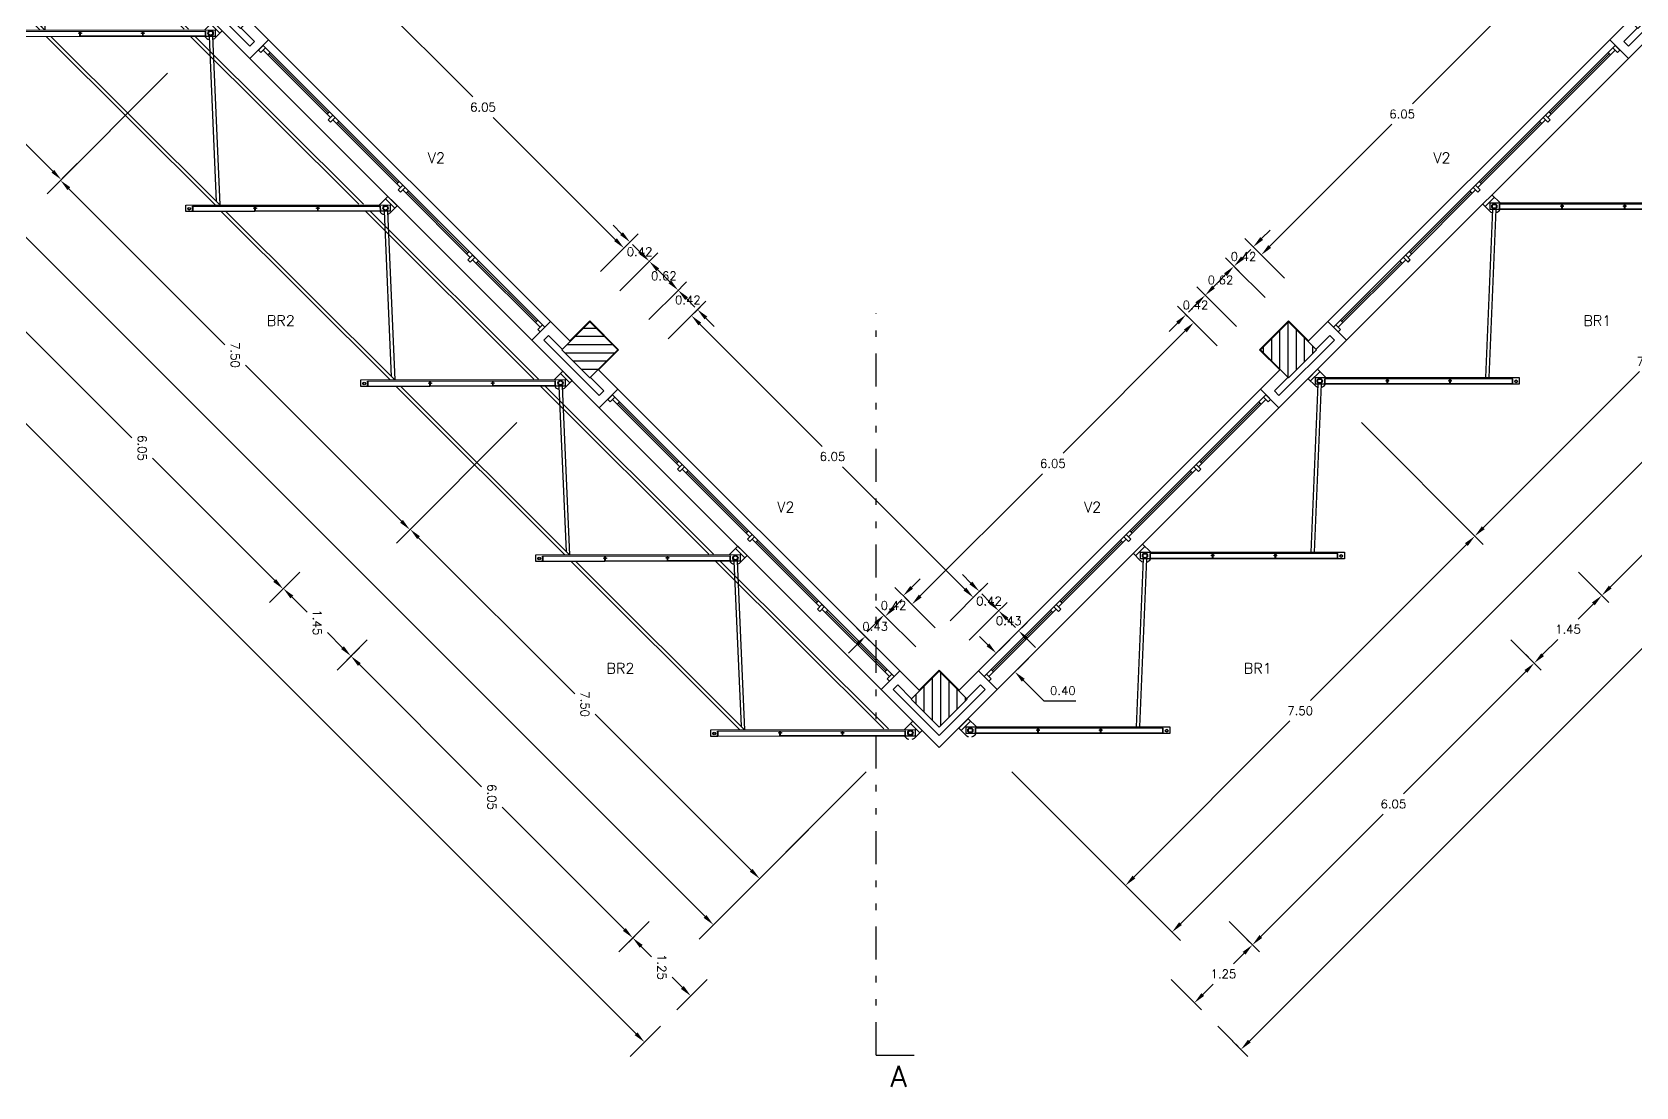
# Model space of a CAD drawing. Extents: x 19.8 to 90.6, y 5.5 to 74.
# Drawn here: x 37.76 to 62.1, y 5.53 to 21.54 of the extents above; entities that cross this region are included whole.
import ezdxf

# ---------------------------------------------------------------- set-up
doc = ezdxf.new("R2010")
doc.units = 0
doc.header["$MEASUREMENT"] = 0
for name, pattern in [('Default', [0]), ('Divide', [1.25, 0.5, -0.25, 0, -0.25, 0, -0.25]), ('Solid', [0])]:
    doc.linetypes.add(name, pattern=pattern)
doc.layers.get('DEFPOINTS').update_dxf_attribs({"linetype": 'Solid'})
for name, color, linetype in [('1st floor plan$0$1F', 15, 'Continuous'), ('1st floor plan$0$1FIN', 15, 'Continuous'), ('1st floor plan$0$2F', 7, 'Continuous'), ('1st floor plan$0$CAI', 52, 'Continuous'), ('1st floor plan$0$FACH', 142, 'Continuous'), ('1st floor plan$0$Hatch', 15, 'Continuous'), ('1st floor plan$0$Pillars', 30, 'Continuous'), ('Dimensions (COTAS)', 212, 'Solid'), ('Sections Corte', 9, 'Solid'), ('Text O', 212, 'Default'), ('Xref_Plan', 7, 'Continuous')]:
    doc.layers.add(name, color=color, linetype=linetype)
doc.layers.add('1st floor plan$0$Interior Walls', color=7, linetype='Continuous', lineweight=30)
doc.layers.add('1st floor plan$0$Partitions', color=7, linetype='Continuous', lineweight=30)
doc.styles.add('Simplex', font='SIMPLEX.SHX')
doc.dimstyles.get("Standard").update_dxf_attribs({"dimtxt": 0.13, "dimasz": 0.18, "dimexe": 0.18, "dimexo": 0.0625, "dimgap": 0.09, "dimtad": 1, "dimtih": 1, "dimtoh": 1, "dimzin": 0, "dimdsep": 46, "dimtxsty": 'Simplex', "dimcen": 0.09, "dimadec": 0, "dimazin": 0, "dimtfac": 1, "dimtofl": 0, "dimtmove": 0, "dimatfit": 3, "dimfxl": 1, "dimtolj": 1, "dimtzin": 0, "dimarcsym": 0})

# ---------------------------------------------------------------- blocks, each defined once
blk = doc.blocks.new('*D17')
at = {"layer": 'DEFPOINTS', "color": 0}
for p in [(79.104, 36.873), (81.578, 34.398), (52.587, 10.357)]:
    blk.add_point(p, dxfattribs=at)
at = {"layer": 'Dimensions (COTAS)', "color": 0, "lineweight": -2}
for p, q in [((79.148, 36.829), (81.706, 34.271)), ((81.451, 34.271), (68.475, 21.295)), ((55.189, 8.009), (68.165, 20.985)), ((52.631, 10.312), (55.189, 7.754))]:
    blk.add_line(p, q, dxfattribs=at)
at = {"layer": 'Dimensions (COTAS)', "color": 0}
for points in [[(81.43, 34.292), (81.472, 34.25), (81.578, 34.398)], [(55.168, 8.03), (55.21, 7.988), (55.062, 7.882)]]:
    blk.add_solid(points, dxfattribs=at)
at = {"layer": 'Dimensions (COTAS)', "color": 0, "insert": (68.32, 21.14), "char_height": 0.13, "attachment_point": 5, "style": 'Simplex'}
blk.add_mtext('\\A1;37.50', dxfattribs=at)
blk = doc.blocks.new('*D18')
at = {"layer": 'DEFPOINTS', "color": 0}
for p in [(83.184, 33.175), (83.184, 33.175), (56.108, 6.1)]:
    blk.add_point(p, dxfattribs=at)
at = {"layer": 'Dimensions (COTAS)', "color": 0, "lineweight": -2}
for p, q in [((83.228, 33.131), (83.311, 33.048)), ((83.056, 33.048), (69.801, 19.792)), ((56.236, 6.227), (69.491, 19.482)), ((56.064, 6.144), (55.981, 6.227))]:
    blk.add_line(p, q, dxfattribs=at)
at = {"layer": 'Dimensions (COTAS)', "color": 0}
for points in [[(83.035, 33.069), (83.078, 33.027), (83.184, 33.175)], [(56.214, 6.248), (56.257, 6.206), (56.108, 6.1)]]:
    blk.add_solid(points, dxfattribs=at)
at = {"layer": 'Dimensions (COTAS)', "color": 0, "insert": (69.646, 19.637), "char_height": 0.13, "attachment_point": 5, "style": 'Simplex'}
blk.add_mtext('\\A1;38.29', dxfattribs=at)
blk = doc.blocks.new('*D19')
at = {"layer": 'DEFPOINTS', "color": 0}
for p in [(19.869, 33.175), (19.979, 33.285), (46.944, 6.1)]:
    blk.add_point(p, dxfattribs=at)
at = {"layer": 'Dimensions (COTAS)', "color": 0, "lineweight": -2}
for p, q in [((19.913, 33.219), (20.106, 33.412)), ((20.106, 33.158), (33.361, 19.902)), ((46.927, 6.337), (33.671, 19.592)), ((46.988, 6.144), (47.181, 6.337))]:
    blk.add_line(p, q, dxfattribs=at)
at = {"layer": 'Dimensions (COTAS)', "color": 0}
for points in [[(20.127, 33.179), (20.085, 33.136), (19.979, 33.285)], [(46.948, 6.358), (46.906, 6.316), (47.054, 6.21)]]:
    blk.add_solid(points, dxfattribs=at)
at = {"layer": 'Dimensions (COTAS)', "color": 0, "insert": (33.516, 19.747), "char_height": 0.13, "attachment_point": 5, "rotation": 270, "style": 'Simplex'}
blk.add_mtext('\\A1;38.29', dxfattribs=at)
blk = doc.blocks.new('*D20')
at = {"layer": 'DEFPOINTS', "color": 0}
for p in [(23.949, 36.873), (21.584, 34.508), (50.466, 10.357)]:
    blk.add_point(p, dxfattribs=at)
at = {"layer": 'Dimensions (COTAS)', "color": 0, "lineweight": -2}
for p, q in [((23.905, 36.829), (21.456, 34.38)), ((21.711, 34.38), (34.687, 21.404)), ((47.973, 8.118), (34.997, 21.094)), ((50.421, 10.312), (47.973, 7.864))]:
    blk.add_line(p, q, dxfattribs=at)
at = {"layer": 'Dimensions (COTAS)', "color": 0}
for points in [[(21.732, 34.401), (21.69, 34.359), (21.584, 34.508)], [(47.994, 8.14), (47.952, 8.097), (48.1, 7.991)]]:
    blk.add_solid(points, dxfattribs=at)
at = {"layer": 'Dimensions (COTAS)', "color": 0, "insert": (34.842, 21.249), "char_height": 0.13, "attachment_point": 5, "rotation": 270, "style": 'Simplex'}
blk.add_mtext('\\A1;37.50', dxfattribs=at)
blk = doc.blocks.new('*D23')
at = {"layer": 'DEFPOINTS', "color": 0}
for p in [(42.463, 22.542), (46.741, 18.264), (46.741, 18.264)]:
    blk.add_point(p, dxfattribs=at)
at = {"layer": 'Dimensions (COTAS)', "color": 0, "lineweight": -2}
for p, q in [((42.507, 22.586), (42.591, 22.669)), ((42.591, 22.415), (44.447, 20.558)), ((46.614, 18.391), (44.757, 20.248)), ((46.785, 18.308), (46.869, 18.391))]:
    blk.add_line(p, q, dxfattribs=at)
at = {"layer": 'Dimensions (COTAS)', "color": 0}
for points in [[(42.612, 22.436), (42.569, 22.394), (42.463, 22.542)], [(46.635, 18.413), (46.593, 18.37), (46.741, 18.264)]]:
    blk.add_solid(points, dxfattribs=at)
at = {"layer": 'Dimensions (COTAS)', "color": 0, "insert": (44.602, 20.403), "char_height": 0.13, "attachment_point": 5, "style": 'Simplex'}
blk.add_mtext('\\A1;6.05', dxfattribs=at)
blk = doc.blocks.new('*D24')
at = {"layer": 'DEFPOINTS', "color": 0}
for p in [(42.493, 11.965), (42.598, 12.071), (46.771, 7.687)]:
    blk.add_point(p, dxfattribs=at)
at = {"layer": 'Dimensions (COTAS)', "color": 0, "lineweight": -2}
for p, q in [((42.537, 12.009), (42.726, 12.198)), ((42.726, 11.943), (44.582, 10.087)), ((46.749, 7.92), (44.892, 9.777)), ((46.815, 7.731), (47.004, 7.92))]:
    blk.add_line(p, q, dxfattribs=at)
at = {"layer": 'Dimensions (COTAS)', "color": 0}
for points in [[(42.747, 11.964), (42.704, 11.922), (42.598, 12.071)], [(46.77, 7.941), (46.728, 7.899), (46.876, 7.793)]]:
    blk.add_solid(points, dxfattribs=at)
at = {"layer": 'Dimensions (COTAS)', "color": 0, "insert": (44.737, 9.932), "char_height": 0.13, "attachment_point": 5, "rotation": 270, "style": 'Simplex'}
blk.add_mtext('\\A1;6.05', dxfattribs=at)
blk = doc.blocks.new('*D25')
at = {"layer": 'DEFPOINTS', "color": 0}
for p in [(45.162, 15.66), (43.498, 13.995), (50.466, 10.357)]:
    blk.add_point(p, dxfattribs=at)
at = {"layer": 'Dimensions (COTAS)', "color": 0, "lineweight": -2}
for p, q in [((45.118, 15.616), (43.37, 13.868)), ((43.625, 13.868), (45.994, 11.498)), ((48.674, 8.819), (46.304, 11.188)), ((50.421, 10.312), (48.674, 8.565))]:
    blk.add_line(p, q, dxfattribs=at)
at = {"layer": 'Dimensions (COTAS)', "color": 0}
for points in [[(43.646, 13.889), (43.604, 13.847), (43.498, 13.995)], [(48.695, 8.84), (48.652, 8.798), (48.801, 8.692)]]:
    blk.add_solid(points, dxfattribs=at)
at = {"layer": 'Dimensions (COTAS)', "color": 0, "insert": (46.149, 11.343), "char_height": 0.13, "attachment_point": 5, "rotation": 270, "style": 'Simplex'}
blk.add_mtext('\\A1;7.50', dxfattribs=at)
blk = doc.blocks.new('*D27')
at = {"layer": 'DEFPOINTS', "color": 0}
for p in [(34.556, 26.267), (32.896, 24.607), (39.859, 20.963)]:
    blk.add_point(p, dxfattribs=at)
at = {"layer": 'Dimensions (COTAS)', "color": 0, "lineweight": -2}
for p, q in [((34.512, 26.222), (32.769, 24.48)), ((33.023, 24.48), (35.393, 22.11)), ((38.072, 19.431), (35.703, 21.8)), ((39.815, 20.919), (38.072, 19.176))]:
    blk.add_line(p, q, dxfattribs=at)
at = {"layer": 'Dimensions (COTAS)', "color": 0}
for points in [[(33.045, 24.501), (33.002, 24.458), (32.896, 24.607)], [(38.093, 19.452), (38.051, 19.41), (38.199, 19.304)]]:
    blk.add_solid(points, dxfattribs=at)
at = {"layer": 'Dimensions (COTAS)', "color": 0, "insert": (35.548, 21.955), "char_height": 0.13, "attachment_point": 5, "rotation": 270, "style": 'Simplex'}
blk.add_mtext('\\A1;7.50', dxfattribs=at)
blk = doc.blocks.new('*D29')
at = {"layer": 'DEFPOINTS', "color": 0}
for p in [(39.859, 20.963), (38.189, 19.293), (45.162, 15.66)]:
    blk.add_point(p, dxfattribs=at)
at = {"layer": 'Dimensions (COTAS)', "color": 0, "lineweight": -2}
for p, q in [((39.815, 20.919), (38.062, 19.166)), ((38.316, 19.166), (40.686, 16.797)), ((43.365, 14.117), (40.996, 16.487)), ((45.118, 15.616), (43.365, 13.863))]:
    blk.add_line(p, q, dxfattribs=at)
at = {"layer": 'Dimensions (COTAS)', "color": 0}
for points in [[(38.338, 19.187), (38.295, 19.145), (38.189, 19.293)], [(43.386, 14.138), (43.344, 14.096), (43.492, 13.99)]]:
    blk.add_solid(points, dxfattribs=at)
at = {"layer": 'Dimensions (COTAS)', "color": 0, "insert": (40.841, 16.642), "char_height": 0.13, "attachment_point": 5, "rotation": 270, "style": 'Simplex'}
blk.add_mtext('\\A1;7.50', dxfattribs=at)
blk = doc.blocks.new('*D30')
at = {"layer": 'DEFPOINTS', "color": 0}
for p in [(37.29, 17.369), (37.19, 17.269), (41.468, 12.991)]:
    blk.add_point(p, dxfattribs=at)
at = {"layer": 'Dimensions (COTAS)', "color": 0, "lineweight": -2}
for p, q in [((37.234, 17.313), (37.417, 17.496)), ((37.417, 17.241), (39.274, 15.385)), ((41.441, 13.218), (39.584, 15.075)), ((41.512, 13.035), (41.695, 13.218))]:
    blk.add_line(p, q, dxfattribs=at)
at = {"layer": 'Dimensions (COTAS)', "color": 0}
for points in [[(37.438, 17.263), (37.396, 17.22), (37.29, 17.369)], [(41.462, 13.239), (41.419, 13.197), (41.568, 13.091)]]:
    blk.add_solid(points, dxfattribs=at)
at = {"layer": 'Dimensions (COTAS)', "color": 0, "insert": (39.429, 15.23), "char_height": 0.13, "attachment_point": 5, "rotation": 270, "style": 'Simplex'}
blk.add_mtext('\\A1;6.05', dxfattribs=at)
blk = doc.blocks.new('*D32')
at = {"layer": 'DEFPOINTS', "color": 0}
for p in [(41.468, 12.991), (41.573, 13.096), (42.493, 11.965)]:
    blk.add_point(p, dxfattribs=at)
at = {"layer": 'Dimensions (COTAS)', "color": 0, "lineweight": -2}
for p, q in [((41.512, 13.035), (41.7, 13.223)), ((41.7, 12.969), (41.931, 12.738)), ((42.471, 12.198), (42.241, 12.428)), ((42.537, 12.009), (42.726, 12.198))]:
    blk.add_line(p, q, dxfattribs=at)
at = {"layer": 'Dimensions (COTAS)', "color": 0}
for points in [[(41.722, 12.99), (41.679, 12.947), (41.573, 13.096)], [(42.492, 12.219), (42.45, 12.177), (42.598, 12.071)]]:
    blk.add_solid(points, dxfattribs=at)
at = {"layer": 'Dimensions (COTAS)', "color": 0, "insert": (42.086, 12.583), "char_height": 0.13, "attachment_point": 5, "rotation": 270, "style": 'Simplex'}
blk.add_mtext('\\A1;1.45', dxfattribs=at)
blk = doc.blocks.new('L')
at = {"color": 0}
blk.add_line((0, 0.15), (0, -0.5), dxfattribs=at)
blk = doc.blocks.new('*D39')
at = {"layer": 'DEFPOINTS', "color": 0}
for p in [(57.89, 15.66), (59.658, 13.892), (52.587, 10.357)]:
    blk.add_point(p, dxfattribs=at)
at = {"layer": 'Dimensions (COTAS)', "color": 0, "lineweight": -2}
for p, q in [((57.935, 15.616), (59.785, 13.765)), ((59.531, 13.765), (57.161, 11.396)), ((54.482, 8.716), (56.851, 11.086)), ((52.631, 10.312), (54.482, 8.462))]:
    blk.add_line(p, q, dxfattribs=at)
at = {"layer": 'Dimensions (COTAS)', "color": 0}
for points in [[(59.51, 13.786), (59.552, 13.744), (59.658, 13.892)], [(54.461, 8.737), (54.503, 8.695), (54.355, 8.589)]]:
    blk.add_solid(points, dxfattribs=at)
at = {"layer": 'Dimensions (COTAS)', "color": 0, "insert": (57.006, 11.241), "char_height": 0.13, "attachment_point": 5, "style": 'Simplex'}
blk.add_mtext('\\A1;7.50', dxfattribs=at)
blk = doc.blocks.new('*D40')
at = {"layer": 'DEFPOINTS', "color": 0}
for p in [(60.56, 11.965), (60.56, 11.965), (56.282, 7.687)]:
    blk.add_point(p, dxfattribs=at)
at = {"layer": 'Dimensions (COTAS)', "color": 0, "lineweight": -2}
for p, q in [((60.515, 12.009), (60.432, 12.093)), ((60.432, 11.838), (58.576, 9.981)), ((56.409, 7.815), (58.266, 9.671)), ((56.237, 7.731), (56.154, 7.815))]:
    blk.add_line(p, q, dxfattribs=at)
at = {"layer": 'Dimensions (COTAS)', "color": 0}
for points in [[(60.411, 11.859), (60.454, 11.817), (60.56, 11.965)], [(56.388, 7.836), (56.43, 7.793), (56.282, 7.687)]]:
    blk.add_solid(points, dxfattribs=at)
at = {"layer": 'Dimensions (COTAS)', "color": 0, "insert": (58.421, 9.826), "char_height": 0.13, "attachment_point": 5, "style": 'Simplex'}
blk.add_mtext('\\A1;6.05', dxfattribs=at)
blk = doc.blocks.new('*D41')
at = {"layer": 'DEFPOINTS', "color": 0}
for p in [(56.282, 7.687), (56.282, 7.687), (55.401, 6.807)]:
    blk.add_point(p, dxfattribs=at)
at = {"layer": 'Dimensions (COTAS)', "color": 0, "lineweight": -2}
for p, q in [((56.237, 7.731), (56.154, 7.815)), ((56.154, 7.56), (55.996, 7.402)), ((55.529, 6.934), (55.686, 7.092)), ((55.357, 6.851), (55.274, 6.934))]:
    blk.add_line(p, q, dxfattribs=at)
at = {"layer": 'Dimensions (COTAS)', "color": 0}
for points in [[(56.133, 7.581), (56.176, 7.539), (56.282, 7.687)], [(55.507, 6.955), (55.55, 6.913), (55.401, 6.807)]]:
    blk.add_solid(points, dxfattribs=at)
at = {"layer": 'Dimensions (COTAS)', "color": 0, "insert": (55.841, 7.247), "char_height": 0.13, "attachment_point": 5, "style": 'Simplex'}
blk.add_mtext('\\A1;1.25', dxfattribs=at)
blk = doc.blocks.new('*D42')
at = {"layer": 'DEFPOINTS', "color": 0}
for p in [(46.876, 7.793), (46.771, 7.687), (47.651, 6.807)]:
    blk.add_point(p, dxfattribs=at)
at = {"layer": 'Dimensions (COTAS)', "color": 0, "lineweight": -2}
for p, q in [((46.815, 7.731), (47.004, 7.92)), ((47.004, 7.665), (47.162, 7.507)), ((47.629, 7.039), (47.472, 7.197)), ((47.696, 6.851), (47.884, 7.039))]:
    blk.add_line(p, q, dxfattribs=at)
at = {"layer": 'Dimensions (COTAS)', "color": 0}
for points in [[(47.025, 7.687), (46.982, 7.644), (46.876, 7.793)], [(47.651, 7.061), (47.608, 7.018), (47.757, 6.912)]]:
    blk.add_solid(points, dxfattribs=at)
at = {"layer": 'Dimensions (COTAS)', "color": 0, "insert": (47.317, 7.352), "char_height": 0.13, "attachment_point": 5, "rotation": 270, "style": 'Simplex'}
blk.add_mtext('\\A1;1.25', dxfattribs=at)
blk = doc.blocks.new('*D43')
at = {"layer": 'DEFPOINTS', "color": 0}
for p in [(56.002, 17.987), (56.123, 17.866), (55.684, 17.428)]:
    blk.add_point(p, dxfattribs=at)
at = {"layer": 'Dimensions (COTAS)', "color": 0, "lineweight": -2}
for p, q in [((56.078, 17.91), (55.875, 18.114)), ((56.129, 18.114), (56.257, 18.241)), ((55.64, 17.472), (55.436, 17.675)), ((55.436, 17.421), (55.309, 17.294))]:
    blk.add_line(p, q, dxfattribs=at)
at = {"layer": 'Dimensions (COTAS)', "color": 0}
for points in [[(56.108, 18.135), (56.151, 18.093), (56.002, 17.987)], [(55.415, 17.442), (55.458, 17.4), (55.564, 17.548)]]:
    blk.add_solid(points, dxfattribs=at)
at = {"layer": 'Dimensions (COTAS)', "color": 0, "insert": (55.796, 17.78), "char_height": 0.13, "attachment_point": 5, "style": 'Simplex'}
blk.add_mtext('\\A1;0.62', dxfattribs=at)
blk = doc.blocks.new('*D44')
at = {"layer": 'DEFPOINTS', "color": 0}
for p in [(50.819, 12.563), (50.404, 12.37), (50.515, 12.259)]:
    blk.add_point(p, dxfattribs=at)
at = {"layer": 'Dimensions (COTAS)', "color": 0, "lineweight": -2}
for p, q in [((50.835, 12.801), (50.962, 12.929)), ((50.775, 12.607), (50.581, 12.801)), ((50.471, 12.303), (50.277, 12.497)), ((50.277, 12.243), (50.149, 12.116))]:
    blk.add_line(p, q, dxfattribs=at)
at = {"layer": 'Dimensions (COTAS)', "color": 0}
for points in [[(50.814, 12.823), (50.856, 12.78), (50.708, 12.674)], [(50.255, 12.264), (50.298, 12.222), (50.404, 12.37)]]:
    blk.add_solid(points, dxfattribs=at)
at = {"layer": 'Dimensions (COTAS)', "color": 0, "insert": (50.556, 12.522), "char_height": 0.13, "attachment_point": 5, "style": 'Simplex'}
blk.add_mtext('\\A1;0.43', dxfattribs=at)
blk = doc.blocks.new('*D45')
at = {"layer": 'DEFPOINTS', "color": 0}
for p in [(47.767, 17.239), (52.045, 12.961), (52.045, 12.961)]:
    blk.add_point(p, dxfattribs=at)
at = {"layer": 'Dimensions (COTAS)', "color": 0, "lineweight": -2}
for p, q in [((47.811, 17.283), (47.894, 17.366)), ((47.894, 17.112), (49.751, 15.255)), ((51.917, 13.088), (50.061, 14.945)), ((52.089, 13.005), (52.172, 13.088))]:
    blk.add_line(p, q, dxfattribs=at)
at = {"layer": 'Dimensions (COTAS)', "color": 0}
for points in [[(47.915, 17.133), (47.873, 17.09), (47.767, 17.239)], [(51.938, 13.109), (51.896, 13.067), (52.045, 12.961)]]:
    blk.add_solid(points, dxfattribs=at)
at = {"layer": 'Dimensions (COTAS)', "color": 0, "insert": (49.906, 15.1), "char_height": 0.13, "attachment_point": 5, "style": 'Simplex'}
blk.add_mtext('\\A1;6.05', dxfattribs=at)
blk = doc.blocks.new('*D46')
at = {"layer": 'DEFPOINTS', "color": 0}
for p in [(46.741, 18.264), (47.127, 18.063), (47.035, 17.971)]:
    blk.add_point(p, dxfattribs=at)
at = {"layer": 'Dimensions (COTAS)', "color": 0, "lineweight": -2}
for p, q in [((46.706, 18.483), (46.579, 18.611)), ((46.785, 18.308), (46.96, 18.483)), ((47.079, 18.015), (47.254, 18.19)), ((47.254, 17.935), (47.381, 17.808))]:
    blk.add_line(p, q, dxfattribs=at)
at = {"layer": 'Dimensions (COTAS)', "color": 0}
for points in [[(46.727, 18.505), (46.685, 18.462), (46.833, 18.356)], [(47.275, 17.957), (47.233, 17.914), (47.127, 18.063)]]:
    blk.add_solid(points, dxfattribs=at)
at = {"layer": 'Dimensions (COTAS)', "color": 0, "insert": (46.98, 18.209), "char_height": 0.13, "attachment_point": 5, "style": 'Simplex'}
blk.add_mtext('\\A1;0.42', dxfattribs=at)
blk = doc.blocks.new('*D47')
at = {"layer": 'DEFPOINTS', "color": 0}
for p in [(47.473, 17.532), (47.858, 17.331), (47.767, 17.239)]:
    blk.add_point(p, dxfattribs=at)
at = {"layer": 'Dimensions (COTAS)', "color": 0, "lineweight": -2}
for p, q in [((47.438, 17.751), (47.31, 17.879)), ((47.517, 17.576), (47.692, 17.751)), ((47.811, 17.283), (47.986, 17.458)), ((47.986, 17.203), (48.113, 17.076))]:
    blk.add_line(p, q, dxfattribs=at)
at = {"layer": 'Dimensions (COTAS)', "color": 0}
for points in [[(47.459, 17.773), (47.417, 17.73), (47.565, 17.624)], [(48.007, 17.225), (47.965, 17.182), (47.858, 17.331)]]:
    blk.add_solid(points, dxfattribs=at)
at = {"layer": 'Dimensions (COTAS)', "color": 0, "insert": (47.712, 17.477), "char_height": 0.13, "attachment_point": 5, "style": 'Simplex'}
blk.add_mtext('\\A1;0.42', dxfattribs=at)
blk = doc.blocks.new('*D48')
at = {"layer": 'DEFPOINTS', "color": 0}
for p in [(47.035, 17.971), (47.473, 17.532), (47.565, 17.624)]:
    blk.add_point(p, dxfattribs=at)
at = {"layer": 'Dimensions (COTAS)', "color": 0, "lineweight": -2}
for p, q in [((46.999, 18.19), (46.872, 18.317)), ((47.079, 18.015), (47.254, 18.19)), ((47.517, 17.576), (47.692, 17.751)), ((47.692, 17.497), (47.82, 17.37))]:
    blk.add_line(p, q, dxfattribs=at)
at = {"layer": 'Dimensions (COTAS)', "color": 0}
for points in [[(47.021, 18.211), (46.978, 18.169), (47.127, 18.063)], [(47.714, 17.518), (47.671, 17.476), (47.565, 17.624)]]:
    blk.add_solid(points, dxfattribs=at)
at = {"layer": 'Dimensions (COTAS)', "color": 0, "insert": (47.347, 17.842), "char_height": 0.13, "attachment_point": 5, "style": 'Simplex'}
blk.add_mtext('\\A1;0.62', dxfattribs=at)
blk = doc.blocks.new('*D49')
at = {"layer": 'DEFPOINTS', "color": 0}
for p in [(55.391, 17.134), (55.391, 17.134), (51.113, 12.856)]:
    blk.add_point(p, dxfattribs=at)
at = {"layer": 'Dimensions (COTAS)', "color": 0, "lineweight": -2}
for p, q in [((55.346, 17.178), (55.263, 17.262)), ((55.263, 17.007), (53.407, 15.15)), ((51.24, 12.984), (53.097, 14.84)), ((51.069, 12.9), (50.985, 12.984))]:
    blk.add_line(p, q, dxfattribs=at)
at = {"layer": 'Dimensions (COTAS)', "color": 0}
for points in [[(55.242, 17.028), (55.285, 16.986), (55.391, 17.134)], [(51.219, 13.005), (51.261, 12.962), (51.113, 12.856)]]:
    blk.add_solid(points, dxfattribs=at)
at = {"layer": 'Dimensions (COTAS)', "color": 0, "insert": (53.252, 14.995), "char_height": 0.13, "attachment_point": 5, "style": 'Simplex'}
blk.add_mtext('\\A1;6.05', dxfattribs=at)
blk = doc.blocks.new('*D50')
at = {"layer": 'DEFPOINTS', "color": 0}
for p in [(52.045, 12.961), (52.338, 12.667), (52.43, 12.759)]:
    blk.add_point(p, dxfattribs=at)
at = {"layer": 'Dimensions (COTAS)', "color": 0, "lineweight": -2}
for p, q in [((52.009, 13.18), (51.882, 13.307)), ((52.089, 13.005), (52.264, 13.18)), ((52.382, 12.712), (52.557, 12.887)), ((52.557, 12.632), (52.684, 12.505))]:
    blk.add_line(p, q, dxfattribs=at)
at = {"layer": 'Dimensions (COTAS)', "color": 0}
for points in [[(52.03, 13.201), (51.988, 13.159), (52.136, 13.053)], [(52.578, 12.653), (52.536, 12.611), (52.43, 12.759)]]:
    blk.add_solid(points, dxfattribs=at)
at = {"layer": 'Dimensions (COTAS)', "color": 0, "insert": (52.283, 12.906), "char_height": 0.13, "attachment_point": 5, "style": 'Simplex'}
blk.add_mtext('\\A1;0.42', dxfattribs=at)
blk = doc.blocks.new('*D51')
at = {"layer": 'DEFPOINTS', "color": 0}
for p in [(50.982, 12.987), (51.113, 12.856), (50.819, 12.563)]:
    blk.add_point(p, dxfattribs=at)
at = {"layer": 'Dimensions (COTAS)', "color": 0, "lineweight": -2}
for p, q in [((51.109, 13.114), (51.237, 13.242)), ((51.069, 12.9), (50.855, 13.114)), ((50.775, 12.607), (50.561, 12.821)), ((50.561, 12.566), (50.434, 12.439))]:
    blk.add_line(p, q, dxfattribs=at)
at = {"layer": 'Dimensions (COTAS)', "color": 0}
for points in [[(51.088, 13.135), (51.13, 13.093), (50.982, 12.987)], [(50.54, 12.587), (50.582, 12.545), (50.689, 12.694)]]:
    blk.add_solid(points, dxfattribs=at)
at = {"layer": 'Dimensions (COTAS)', "color": 0, "insert": (50.835, 12.84), "char_height": 0.13, "attachment_point": 5, "style": 'Simplex'}
blk.add_mtext('\\A1;0.42', dxfattribs=at)
blk = doc.blocks.new('*D52')
at = {"layer": 'DEFPOINTS', "color": 0}
for p in [(52.338, 12.667), (52.734, 12.455), (52.642, 12.363)]:
    blk.add_point(p, dxfattribs=at)
at = {"layer": 'Dimensions (COTAS)', "color": 0, "lineweight": -2}
for p, q in [((52.303, 12.887), (52.175, 13.014)), ((52.382, 12.712), (52.557, 12.887)), ((52.686, 12.407), (52.861, 12.583)), ((52.861, 12.328), (52.989, 12.201))]:
    blk.add_line(p, q, dxfattribs=at)
at = {"layer": 'Dimensions (COTAS)', "color": 0}
for points in [[(52.324, 12.908), (52.281, 12.865), (52.43, 12.759)], [(52.882, 12.349), (52.84, 12.307), (52.734, 12.455)]]:
    blk.add_solid(points, dxfattribs=at)
at = {"layer": 'Dimensions (COTAS)', "color": 0, "insert": (52.582, 12.607), "char_height": 0.13, "attachment_point": 5, "style": 'Simplex'}
blk.add_mtext('\\A1;0.43', dxfattribs=at)
blk = doc.blocks.new('*D53')
at = {"layer": 'DEFPOINTS', "color": 0}
for p in [(52.642, 12.363), (52.925, 12.08), (52.676, 11.832)]:
    blk.add_point(p, dxfattribs=at)
at = {"layer": 'Dimensions (COTAS)', "color": 0, "lineweight": -2}
for p, q in [((52.266, 12.242), (52.139, 12.369)), ((52.598, 12.319), (52.266, 11.987)), ((52.881, 12.036), (52.549, 11.704)), ((52.803, 11.704), (53.117, 11.391)), ((53.117, 11.391), (53.603, 11.391))]:
    blk.add_line(p, q, dxfattribs=at)
at = {"layer": 'Dimensions (COTAS)', "color": 0}
for points in [[(52.287, 12.263), (52.245, 12.221), (52.393, 12.115)], [(52.825, 11.726), (52.782, 11.683), (52.676, 11.832)]]:
    blk.add_solid(points, dxfattribs=at)
at = {"layer": 'Dimensions (COTAS)', "color": 0, "insert": (53.405, 11.546), "char_height": 0.13, "attachment_point": 5, "style": 'Simplex'}
blk.add_mtext('\\A1;0.40', dxfattribs=at)
blk = doc.blocks.new('*D54')
at = {"layer": 'DEFPOINTS', "color": 0}
for p in [(55.565, 17.547), (55.684, 17.428), (55.391, 17.134)]:
    blk.add_point(p, dxfattribs=at)
at = {"layer": 'Dimensions (COTAS)', "color": 0, "lineweight": -2}
for p, q in [((55.692, 17.674), (55.82, 17.801)), ((55.64, 17.472), (55.438, 17.674)), ((55.346, 17.178), (55.144, 17.381)), ((55.144, 17.126), (55.017, 16.999))]:
    blk.add_line(p, q, dxfattribs=at)
at = {"layer": 'Dimensions (COTAS)', "color": 0}
for points in [[(55.671, 17.695), (55.713, 17.653), (55.565, 17.547)], [(55.123, 17.147), (55.165, 17.105), (55.272, 17.253)]]:
    blk.add_solid(points, dxfattribs=at)
at = {"layer": 'Dimensions (COTAS)', "color": 0, "insert": (55.418, 17.4), "char_height": 0.13, "attachment_point": 5, "style": 'Simplex'}
blk.add_mtext('\\A1;0.42', dxfattribs=at)
blk = doc.blocks.new('*D55')
at = {"layer": 'DEFPOINTS', "color": 0}
for p in [(63.194, 20.963), (64.961, 19.195), (57.89, 15.66)]:
    blk.add_point(p, dxfattribs=at)
at = {"layer": 'Dimensions (COTAS)', "color": 0, "lineweight": -2}
for p, q in [((63.238, 20.919), (65.089, 19.068)), ((64.834, 19.068), (62.465, 16.699)), ((59.785, 14.019), (62.155, 16.389)), ((57.935, 15.616), (59.785, 13.765))]:
    blk.add_line(p, q, dxfattribs=at)
at = {"layer": 'Dimensions (COTAS)', "color": 0}
for points in [[(64.813, 19.089), (64.855, 19.047), (64.961, 19.195)], [(59.764, 14.041), (59.807, 13.998), (59.658, 13.892)]]:
    blk.add_solid(points, dxfattribs=at)
at = {"layer": 'Dimensions (COTAS)', "color": 0, "insert": (62.31, 16.544), "char_height": 0.13, "attachment_point": 5, "style": 'Simplex'}
blk.add_mtext('\\A1;7.50', dxfattribs=at)
blk = doc.blocks.new('*D56')
at = {"layer": 'DEFPOINTS', "color": 0}
for p in [(60.694, 22.438), (60.694, 22.438), (56.416, 18.16)]:
    blk.add_point(p, dxfattribs=at)
at = {"layer": 'Dimensions (COTAS)', "color": 0, "lineweight": -2}
for p, q in [((60.65, 22.482), (60.567, 22.565)), ((60.567, 22.31), (58.71, 20.454)), ((56.543, 18.287), (58.4, 20.144)), ((56.372, 18.204), (56.289, 18.287))]:
    blk.add_line(p, q, dxfattribs=at)
at = {"layer": 'Dimensions (COTAS)', "color": 0}
for points in [[(60.545, 22.331), (60.588, 22.289), (60.694, 22.438)], [(56.522, 18.308), (56.564, 18.266), (56.416, 18.16)]]:
    blk.add_solid(points, dxfattribs=at)
at = {"layer": 'Dimensions (COTAS)', "color": 0, "insert": (58.555, 20.299), "char_height": 0.13, "attachment_point": 5, "style": 'Simplex'}
blk.add_mtext('\\A1;6.05', dxfattribs=at)
blk = doc.blocks.new('*D57')
at = {"layer": 'DEFPOINTS', "color": 0}
for p in [(61.585, 12.991), (61.585, 12.991), (60.56, 11.965)]:
    blk.add_point(p, dxfattribs=at)
at = {"layer": 'Dimensions (COTAS)', "color": 0, "lineweight": -2}
for p, q in [((61.541, 13.035), (61.458, 13.118)), ((61.458, 12.863), (61.227, 12.633)), ((60.687, 12.093), (60.917, 12.323)), ((60.515, 12.009), (60.432, 12.093))]:
    blk.add_line(p, q, dxfattribs=at)
at = {"layer": 'Dimensions (COTAS)', "color": 0}
for points in [[(61.436, 12.885), (61.479, 12.842), (61.585, 12.991)], [(60.666, 12.114), (60.708, 12.071), (60.56, 11.965)]]:
    blk.add_solid(points, dxfattribs=at)
at = {"layer": 'Dimensions (COTAS)', "color": 0, "insert": (61.072, 12.478), "char_height": 0.13, "attachment_point": 5, "style": 'Simplex'}
blk.add_mtext('\\A1;1.45', dxfattribs=at)
blk = doc.blocks.new('*D58')
at = {"layer": 'DEFPOINTS', "color": 0}
for p in [(56.294, 18.281), (56.416, 18.16), (56.123, 17.866)]:
    blk.add_point(p, dxfattribs=at)
at = {"layer": 'Dimensions (COTAS)', "color": 0, "lineweight": -2}
for p, q in [((56.421, 18.409), (56.549, 18.536)), ((56.372, 18.204), (56.167, 18.409)), ((56.078, 17.91), (55.873, 18.115)), ((55.873, 17.861), (55.746, 17.733))]:
    blk.add_line(p, q, dxfattribs=at)
at = {"layer": 'Dimensions (COTAS)', "color": 0}
for points in [[(56.4, 18.43), (56.443, 18.388), (56.294, 18.281)], [(55.852, 17.882), (55.895, 17.84), (56.001, 17.988)]]:
    blk.add_solid(points, dxfattribs=at)
at = {"layer": 'Dimensions (COTAS)', "color": 0, "insert": (56.147, 18.135), "char_height": 0.13, "attachment_point": 5, "style": 'Simplex'}
blk.add_mtext('\\A1;0.42', dxfattribs=at)
blk = doc.blocks.new('*D59')
at = {"layer": 'DEFPOINTS', "color": 0}
for p in [(65.863, 17.269), (65.863, 17.269), (61.585, 12.991)]:
    blk.add_point(p, dxfattribs=at)
at = {"layer": 'Dimensions (COTAS)', "color": 0, "lineweight": -2}
for p, q in [((65.819, 17.313), (65.736, 17.396)), ((65.736, 17.141), (63.879, 15.285)), ((61.712, 13.118), (63.569, 14.975)), ((61.541, 13.035), (61.458, 13.118))]:
    blk.add_line(p, q, dxfattribs=at)
at = {"layer": 'Dimensions (COTAS)', "color": 0}
for points in [[(65.714, 17.163), (65.757, 17.12), (65.863, 17.269)], [(61.691, 13.139), (61.733, 13.097), (61.585, 12.991)]]:
    blk.add_solid(points, dxfattribs=at)
at = {"layer": 'Dimensions (COTAS)', "color": 0, "insert": (63.724, 15.13), "char_height": 0.13, "attachment_point": 5, "style": 'Simplex'}
blk.add_mtext('\\A1;6.05', dxfattribs=at)
blk = doc.blocks.new('1st floor plan$0$BRISE 1')
at = {"layer": '1st floor plan$0$FACH'}
for p, q in [((-0.092, 0.1), (-2.651, 2.66)), ((-0.021, 0.1), (-2.58, 2.66)), ((2.092, 0.109), (-0.459, 2.66)), ((2.162, 0.109), (-0.388, 2.66)), ((-0.178, 2.659), (-0.073, 0.152)), ((-0.128, 2.661), (-0.021, 0.1)), ((-0.433, 0.08), (2.417, 0.08)), ((2.496, 0.191), (2.638, 0.049)), ((2.673, 0.084), (2.567, -0.022))]:
    blk.add_line(p, q, dxfattribs=at)
at = {"layer": '1st floor plan$0$FACH', "color": 7}
for p, q in [((0.517, 0), (0.517, 0.08)), ((1.467, 0), (1.467, 0.08))]:
    blk.add_line(p, q, dxfattribs=at)
at = {"layer": '1st floor plan$0$FACH'}
for points in [[(-0.433, 0), (-0.533, 0), (-0.533, 0.1), (2.567, 0.1), (2.567, 0), (2.417, 0)], [(0.512, 0.045), (0.497, 0.045), (0.497, 0.055), (0.512, 0.055)], [(0.522, 0.055), (0.537, 0.055), (0.537, 0.045), (0.522, 0.045)], [(1.462, 0.045), (1.447, 0.045), (1.447, 0.055), (1.462, 0.055)], [(1.472, 0.055), (1.487, 0.055), (1.487, 0.045), (1.472, 0.045)], [(2.406, 0.1), (2.532, 0.226), (2.673, 0.084)]]:
    blk.add_lwpolyline(points, dxfattribs=at)
at = {"layer": '1st floor plan$0$FACH', "color": 7}
for points in [[(2.417, 0.08), (2.417, 0), (-0.433, 0), (-0.433, 0.08)], [(-0.428, 0.08), (-0.428, 0.005), (0.512, 0.005), (0.512, 0.08)], [(1.462, 0.08), (1.462, 0.005), (0.522, 0.005), (0.522, 0.08)], [(2.412, 0.08), (2.412, 0.005), (1.472, 0.005), (1.472, 0.08)]]:
    blk.add_lwpolyline(points, dxfattribs=at)
for centre, radius in [((-0.483, 0.044), 0.0206), ((-0.483, 0.044), 0.0166), ((2.496, 0.049), 0.04), ((2.496, 0.049), 0.03)]:
    blk.add_circle(centre, radius, dxfattribs=at)
at = {"layer": '1st floor plan$0$FACH'}
for start, end in [(209.4143, 257.4896), (286.4455, 315)]:
    blk.add_arc((2.496, 0.049), 0.1, start, end, dxfattribs=at)
blk = doc.blocks.new('1st floor plan$0$P2')
at = {"layer": '1st floor plan$0$Hatch'}
h = blk.add_hatch(dxfattribs=at)
h.set_pattern_fill('ANSI31', color=256, style=0)
h.set_pattern_definition([(45, (-41.75321, -29.09718), (-0.08838835, 0.08838835), [])])
h.paths.add_polyline_path([(-0.3, 0.3), (-0.3, -0.3), (0.3, -0.3), (0.3, 0.3)])
at = {"layer": '1st floor plan$0$Pillars'}
blk.add_lwpolyline([(-0.3, -0.3), (0.3, -0.3), (0.3, 0.3), (-0.3, 0.3)], close=True, dxfattribs=at)
blk = doc.blocks.new('1st floor plan$0$P1')
at = {"layer": '1st floor plan$0$1F'}
blk.add_lwpolyline([(-0.3, 0.29), (-0.595, 0.29), (-0.595, 0.39), (0.595, 0.39), (0.595, 0.29), (0.3, 0.29)], dxfattribs=at)
at = {"layer": '1st floor plan$0$Partitions'}
blk.add_lwpolyline([(-0.725, 0.12), (-0.31, 0.12), (-0.31, -0.31), (0.31, -0.31), (0.31, 0.12), (0.725, 0.12), (0.725, 0.52), (-0.725, 0.52)], close=True, dxfattribs=at)
at = {"layer": '1st floor plan$0$Interior Walls'}
blk.add_blockref('1st floor plan$0$P2', (0, 0), dxfattribs=at)
blk = doc.blocks.new('1st floor plan$0$J1')
at = {"layer": '1st floor plan$0$2F', "linetype": 'Continuous'}
for p, q in [((6.05, 0.4), (0, 0.4)), ((6.05, 0), (0, 0))]:
    blk.add_line(p, q, dxfattribs=at)
at = {"layer": '1st floor plan$0$CAI'}
for p, q in [((0, 0.22), (0.05, 0.22)), ((0, 0.12), (0, 0.22)), ((2.925, 0.17), (2.925, 0.12)), ((3, 0.22), (3, 0.12)), ((3.05, 0.22), (3.05, 0.12)), ((3.125, 0.17), (3.125, 0.12)), ((6.05, 0.22), (6.05, 0.12))]:
    blk.add_line(p, q, dxfattribs=at)
at = {"layer": '1st floor plan$0$CAI', "linetype": 'Continuous'}
for p, q in [((6.05, 0.12), (0, 0.12)), ((0.05, 0.22), (0.05, 0.12)), ((1.5, 0.17), (0.05, 0.17)), ((0.15, 0.17), (0.15, 0.12)), ((1.425, 0.12), (1.425, 0.17)), ((1.55, 0.22), (1.5, 0.22)), ((1.5, 0.22), (1.5, 0.12)), ((1.55, 0.12), (1.5, 0.12)), ((1.55, 0.22), (1.55, 0.12)), ((3, 0.17), (1.55, 0.17)), ((1.625, 0.17), (1.625, 0.12)), ((3.05, 0.22), (3, 0.22)), ((4.5, 0.17), (3.05, 0.17)), ((4.425, 0.17), (4.425, 0.12)), ((4.55, 0.22), (4.5, 0.22)), ((4.5, 0.22), (4.5, 0.12)), ((4.55, 0.22), (4.55, 0.12)), ((6, 0.17), (4.55, 0.17)), ((4.625, 0.12), (4.625, 0.17)), ((5.9, 0.17), (5.9, 0.12)), ((6, 0.22), (6.05, 0.22)), ((6, 0.22), (6, 0.12))]:
    blk.add_line(p, q, dxfattribs=at)
at = {"layer": '1st floor plan$0$CAI', "color": 15}
for p, q in [((0.15, 0.145), (1.425, 0.145)), ((2.925, 0.145), (1.625, 0.145)), ((3.125, 0.145), (4.425, 0.145)), ((5.9, 0.145), (4.625, 0.145))]:
    blk.add_line(p, q, dxfattribs=at)
blk = doc.blocks.new('1st floor plan$0$BR 1')
at = {"layer": '1st floor plan$0$FACH'}
for p, q in [((5.474, 5.056), (5.367, 2.504)), ((5.524, 5.056), (5.417, 2.504)), ((2.672, 2.488), (2.778, 2.382)), ((2.849, 2.594), (2.707, 2.453)), ((2.778, 2.504), (2.778, 2.404)), ((2.778, 2.504), (2.85, 2.504)), ((2.813, 2.63), (2.939, 2.504)), ((2.85, 2.504), (5.878, 2.504)), ((5.778, 2.484), (2.928, 2.484)), ((3.873, 2.459), (3.858, 2.459)), ((3.858, 2.449), (3.858, 2.459)), ((3.873, 2.449), (3.858, 2.449)), ((3.898, 2.459), (3.883, 2.459)), ((3.898, 2.449), (3.883, 2.449)), ((3.898, 2.449), (3.898, 2.459)), ((4.823, 2.459), (4.808, 2.459)), ((4.808, 2.449), (4.808, 2.459)), ((4.823, 2.449), (4.808, 2.449)), ((4.848, 2.459), (4.833, 2.459)), ((4.848, 2.449), (4.833, 2.449)), ((4.848, 2.449), (4.848, 2.459)), ((5.878, 2.504), (5.878, 2.404)), ((2.822, 2.405), (2.715, -0.147)), ((2.872, 2.403), (2.765, -0.147)), ((2.928, 2.404), (2.778, 2.404)), ((5.878, 2.404), (5.778, 2.404)), ((0.021, -0.163), (0.163, -0.021)), ((0.021, -0.163), (0.127, -0.269)), ((0.198, -0.057), (0.057, -0.198)), ((0.127, -0.147), (0.127, -0.247)), ((0.127, -0.147), (0.199, -0.147)), ((0.163, -0.021), (0.289, -0.147)), ((0.199, -0.147), (3.227, -0.147)), ((3.127, -0.167), (0.277, -0.167)), ((1.207, -0.202), (1.207, -0.192)), ((1.222, -0.192), (1.207, -0.192)), ((1.222, -0.202), (1.207, -0.202)), ((1.247, -0.192), (1.232, -0.192)), ((1.247, -0.202), (1.232, -0.202)), ((1.247, -0.202), (1.247, -0.192)), ((2.157, -0.202), (2.157, -0.192)), ((2.172, -0.192), (2.157, -0.192)), ((2.172, -0.202), (2.157, -0.202)), ((2.197, -0.192), (2.182, -0.192)), ((2.197, -0.202), (2.182, -0.202)), ((2.197, -0.202), (2.197, -0.192)), ((3.227, -0.147), (3.227, -0.247)), ((0.277, -0.247), (0.127, -0.247)), ((3.227, -0.247), (3.127, -0.247))]:
    blk.add_line(p, q, dxfattribs=at)
at = {"layer": '1st floor plan$0$FACH', "color": 7}
for p, q in [((2.928, 2.404), (2.928, 2.484)), ((2.933, 2.409), (2.933, 2.484)), ((3.873, 2.409), (3.873, 2.484)), ((3.878, 2.404), (3.878, 2.484)), ((3.883, 2.409), (3.883, 2.484)), ((4.823, 2.409), (4.823, 2.484)), ((4.828, 2.404), (4.828, 2.484)), ((4.833, 2.409), (4.833, 2.484)), ((5.773, 2.409), (5.773, 2.484)), ((5.778, 2.404), (5.778, 2.484)), ((5.778, 2.404), (2.928, 2.404)), ((3.873, 2.409), (2.933, 2.409)), ((4.823, 2.409), (3.883, 2.409)), ((5.773, 2.409), (4.833, 2.409)), ((0.277, -0.247), (0.277, -0.167)), ((0.282, -0.242), (0.282, -0.167)), ((1.222, -0.242), (0.282, -0.242)), ((1.222, -0.242), (1.222, -0.167)), ((1.227, -0.247), (1.227, -0.167)), ((1.232, -0.242), (1.232, -0.167)), ((2.172, -0.242), (1.232, -0.242)), ((2.172, -0.242), (2.172, -0.167)), ((2.177, -0.247), (2.177, -0.167)), ((2.182, -0.242), (2.182, -0.167)), ((3.122, -0.242), (2.182, -0.242)), ((3.122, -0.242), (3.122, -0.167)), ((3.127, -0.247), (3.127, -0.167)), ((3.127, -0.247), (0.277, -0.247))]:
    blk.add_line(p, q, dxfattribs=at)
for centre, radius in [((2.849, 2.453), 0.04), ((2.849, 2.453), 0.03), ((5.828, 2.448), 0.0206), ((5.828, 2.448), 0.0166), ((0.198, -0.198), 0.04), ((0.198, -0.198), 0.03), ((3.178, -0.203), 0.0206), ((3.178, -0.203), 0.0166)]:
    blk.add_circle(centre, radius, dxfattribs=at)
at = {"layer": '1st floor plan$0$FACH'}
for centre, start, end in [((2.849, 2.453), 225.0001, 253.5546), ((2.849, 2.453), 282.5105, 330.5859), ((0.198, -0.198), 225.0001, 253.5546), ((0.198, -0.198), 282.5105, 330.5859)]:
    blk.add_arc(centre, 0.1, start, end, dxfattribs=at)
blk = doc.blocks.new('1st floor plan')
at = {"layer": '1st floor plan$0$1FIN'}
for p, q in [((50.901, 11.633), (50.83, 11.562)), ((50.83, 11.562), (51.526, 10.866)), ((50.901, 11.633), (51.109, 11.424)), ((51.222, 11.552), (51.229, 11.545)), ((52.223, 11.562), (51.526, 10.866)), ((51.83, 11.552), (51.823, 11.545)), ((52.152, 11.633), (51.944, 11.424)), ((52.152, 11.633), (52.223, 11.562))]:
    blk.add_line(p, q, dxfattribs=at)
at = {"layer": '1st floor plan$0$Partitions'}
blk.add_lwpolyline([(51.222, 11.552), (51.526, 11.856), (51.83, 11.552), (52.124, 11.845), (52.407, 11.562), (51.526, 10.682), (50.646, 11.562), (50.929, 11.845)], close=True, dxfattribs=at)
for name, p, rotation in [('1st floor plan$0$P1', (40.92, 22.024), 134.9999380868181), ('1st floor plan$0$P1', (62.133, 22.024), 224.9999384927916), ('1st floor plan$0$J1', (45.626, 17.148), 134.9999380868181), ('1st floor plan$0$J1', (61.705, 21.426), 224.9999384927916), ('1st floor plan$0$P1', (46.223, 16.721), 134.9999380868181), ('1st floor plan$0$P1', (56.83, 16.721), 224.9999384927916), ('1st floor plan$0$J1', (50.929, 11.845), 134.9999380868181), ('1st floor plan$0$J1', (56.402, 16.123), 224.9999384927916)]:
    blk.add_blockref(name, p, dxfattribs=dict(rotation=rotation))
for p in [(57.105, 16.445), (51.802, 11.142)]:
    blk.add_blockref('1st floor plan$0$BR 1', p)
at = {"layer": '1st floor plan$0$Interior Walls', "rotation": 0.09078857204511556}
for p in [(37.972, 21.474), (40.627, 18.819), (43.283, 16.164), (45.938, 13.508), (48.594, 10.853)]:
    blk.add_blockref('1st floor plan$0$BRISE 1', p, dxfattribs=at)
at = {"layer": '1st floor plan$0$Partitions', "rotation": 45.00000000000007}
blk.add_blockref('1st floor plan$0$P2', (51.526, 11.417), dxfattribs=at)

msp = doc.modelspace()

# ---------------------------------------------------------------- linework, layer by layer
at = {"layer": 'Sections Corte', "linetype": 'Divide'}
msp.add_line((50.572, 6.015), (50.572, 17.271), dxfattribs=at)
at = {"layer": 'Sections Corte'}
msp.add_line((50.572, 6.015), (51.145, 6.015), dxfattribs=at)

# ---------------------------------------------------------------- block references
at = {"layer": 'Dimensions (COTAS)', "xscale": -1, "rotation": 135.0000000000032}
for p in [(38.091, 19.195), (43.395, 13.892), (41.468, 12.991), (42.493, 11.965), (48.698, 8.589), (46.771, 7.687), (47.991, 7.882), (47.651, 6.807), (46.944, 6.1)]:
    msp.add_blockref('L', p, dxfattribs=at)
at = {"layer": 'Dimensions (COTAS)'}
for p, rotation in [((46.741, 18.264), 315.0000000000034), ((56.416, 18.16), 45.00000000000328), ((47.035, 17.971), 315.0000000000034), ((56.123, 17.866), 45.00000000000328), ((47.473, 17.532), 315.0000000000034), ((55.684, 17.428), 45.00000000000328), ((47.767, 17.239), 315.0000000000034), ((55.391, 17.134), 45.00000000000328), ((59.658, 13.892), 225.0000000000033), ((61.585, 12.991), 225.0000000000033), ((51.113, 12.856), 45.00000000000328), ((52.045, 12.961), 315.0000000000034), ((50.819, 12.563), 45.00000000000328), ((52.338, 12.667), 315.0000000000034), ((60.56, 11.965), 225.0000000000033), ((54.355, 8.589), 225.0000000000033), ((55.062, 7.882), 225.0000000000033), ((56.282, 7.687), 225.0000000000033), ((55.401, 6.807), 225.0000000000033), ((56.108, 6.1), 225.0000000000033)]:
    msp.add_blockref('L', p, dxfattribs=dict(at, rotation=rotation))
at = {"layer": 'Xref_Plan'}
msp.add_blockref('1st floor plan', (0, 0), dxfattribs=at)

# ---------------------------------------------------------------- texts
at = {"layer": 'Sections Corte', "style": 'Simplex'}
msp.add_text('A', height=0.32, dxfattribs=at).set_placement((50.786, 5.531))
at = {"layer": 'Text O', "style": 'Simplex'}
for s, p in [('V2', (43.765, 19.554)), ('V2', (59.028, 19.554)), ('BR2', (41.321, 17.082)), ('BR1', (61.305, 17.082)), ('V2', (49.069, 14.251)), ('V2', (53.725, 14.251)), ('BR2', (46.476, 11.806)), ('BR1', (56.15, 11.806))]:
    msp.add_text(s, height=0.16, dxfattribs=at).set_placement(p)

# ---------------------------------------------------------------- dimensions: what is measured, and where the dimension line sits
at = {"layer": 'Dimensions (COTAS)'}
for base, p1, p2, picture, middle in [((21.584, 34.508), (50.466, 10.357), (23.949, 36.873), '*D20', (34.842, 21.249)), ((19.979, 33.285), (46.944, 6.1), (19.869, 33.175), '*D19', (33.516, 19.747)), ((32.896, 24.607), (39.859, 20.963), (34.556, 26.267), '*D27', (35.548, 21.955)), ((38.189, 19.293), (45.162, 15.66), (39.859, 20.963), '*D29', (40.841, 16.642)), ((37.29, 17.369), (41.468, 12.991), (37.19, 17.269), '*D30', (39.429, 15.23)), ((43.498, 13.995), (50.466, 10.357), (45.162, 15.66), '*D25', (46.149, 11.343)), ((41.573, 13.096), (42.493, 11.965), (41.468, 12.991), '*D32', (42.086, 12.583)), ((42.598, 12.071), (46.771, 7.687), (42.493, 11.965), '*D24', (44.737, 9.932)), ((46.876, 7.793), (47.651, 6.807), (46.771, 7.687), '*D42', (47.317, 7.352))]:
    dim = msp.add_linear_dim(base=base, p1=p1, p2=p2, angle=315, dimstyle='Standard', dxfattribs=at)
    dim.commit()
    dim.dimension.update_dxf_attribs({"geometry": picture, "text_midpoint": middle, "dimtype": 160, "text_rotation": -90})
for base, p1, p2, angle, picture, middle in [((81.578, 34.398), (52.587, 10.357), (79.104, 36.873), 45, '*D17', (68.32, 21.14)), ((83.184, 33.175), (56.108, 6.1), (83.184, 33.175), 45, '*D18', (69.646, 19.637)), ((46.741, 18.264), (42.463, 22.542), (46.741, 18.264), 315, '*D23', (44.602, 20.403)), ((60.694, 22.438), (56.416, 18.16), (60.694, 22.438), 45, '*D56', (58.555, 20.299)), ((64.961, 19.195), (57.89, 15.66), (63.194, 20.963), 45, '*D55', (62.31, 16.544)), ((52.045, 12.961), (47.767, 17.239), (52.045, 12.961), 315, '*D45', (49.906, 15.1)), ((65.863, 17.269), (61.585, 12.991), (65.863, 17.269), 45, '*D59', (63.724, 15.13)), ((55.391, 17.134), (51.113, 12.856), (55.391, 17.134), 45, '*D49', (53.252, 14.995)), ((59.658, 13.892), (52.587, 10.357), (57.89, 15.66), 45, '*D39', (57.006, 11.241)), ((61.585, 12.991), (60.56, 11.965), (61.585, 12.991), 45, '*D57', (61.072, 12.478)), ((60.56, 11.965), (56.282, 7.687), (60.56, 11.965), 45, '*D40', (58.421, 9.826)), ((56.28164, 7.68729), (55.4013, 6.80695), (56.28164, 7.68729), 45, '*D41', (55.84147, 7.24712))]:
    dim = msp.add_linear_dim(base=base, p1=p1, p2=p2, angle=angle, dimstyle='Standard', dxfattribs=at)
    dim.commit()
    dim.dimension.update_dxf_attribs({"geometry": picture, "text_midpoint": middle})
for base, p1, p2, angle, picture, middle in [((47.127, 18.063), (46.741, 18.264), (47.035, 17.971), 315, '*D46', (46.98, 18.209)), ((56.294, 18.281), (56.123, 17.866), (56.416, 18.16), 45, '*D58', (56.147, 18.135)), ((47.565, 17.624), (47.035, 17.971), (47.473, 17.532), 315, '*D48', (47.347, 17.842)), ((56.002, 17.987), (55.684, 17.428), (56.123, 17.866), 45, '*D43', (55.796, 17.78)), ((55.565, 17.547), (55.391, 17.134), (55.684, 17.428), 45, '*D54', (55.418, 17.4)), ((52.43, 12.759), (52.045, 12.961), (52.338, 12.667), 315, '*D50', (52.283, 12.906)), ((50.404, 12.37), (50.819, 12.563), (50.515, 12.259), 45, '*D44', (50.556, 12.522)), ((52.734, 12.455), (52.338, 12.667), (52.642, 12.363), 315, '*D52', (52.582, 12.607)), ((52.676, 11.832), (52.642, 12.363), (52.925, 12.08), 315, '*D53', (53.405, 11.391))]:
    dim = msp.add_linear_dim(base=base, p1=p1, p2=p2, angle=angle, dimstyle='Standard', dxfattribs=at)
    dim.commit()
    dim.dimension.update_dxf_attribs({"geometry": picture, "text_midpoint": middle, "dimtype": 160})
for base, p1, p2, angle, picture, middle in [((47.858, 17.331), (47.473, 17.532), (47.767, 17.239), 315, '*D47', (47.712, 17.477)), ((50.982, 12.987), (50.819, 12.563), (51.113, 12.856), 45, '*D51', (50.835, 12.84))]:
    dim = msp.add_linear_dim(base=base, p1=p1, p2=p2, angle=angle, text='0.42', dimstyle='Standard', dxfattribs=at)
    dim.commit()
    dim.dimension.update_dxf_attribs({"geometry": picture, "text_midpoint": middle, "dimtype": 160})

doc.saveas('drawing.dxf')
